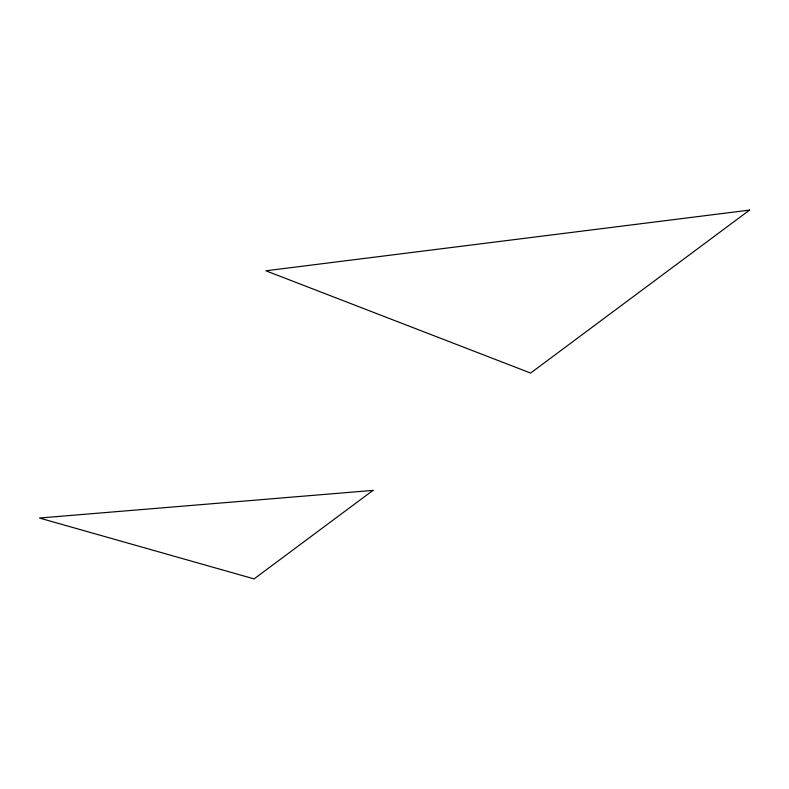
<?xml version="1.0" encoding="UTF-8"?>
<svg xmlns="http://www.w3.org/2000/svg" width="789" height="789" viewBox="0 0 789 789"><rect width="100%" height="100%" fill="white"/><g stroke="black" fill="none" stroke-linecap="round" stroke-linejoin="round"><path stroke-width="1.18" d="M372.99 490.393L254.078 578.899L39.45 518.028L372.99 490.393M749.55 210.101L530.612 373.059L265.883 270.785L749.55 210.101"/></g></svg>
